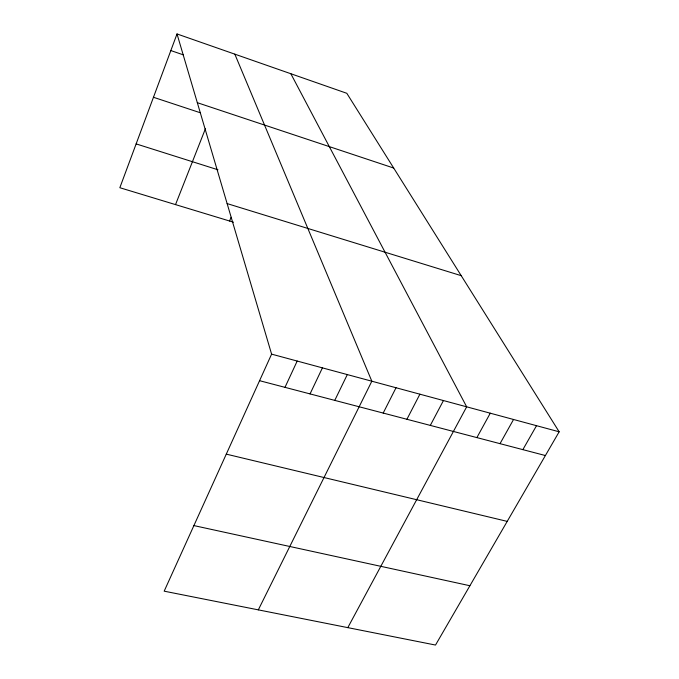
<?xml version="1.0" encoding="UTF-8"?>
<svg xmlns="http://www.w3.org/2000/svg" width="679" height="679" viewBox="0 0 679 679"><rect width="100%" height="100%" fill="white"/><g stroke="black" fill="none" stroke-linecap="round" stroke-linejoin="round"><path stroke-width="1.02" d="M177.015 33.95L271.6 354.141L164.174 591.171L435.511 645.05L559.156 431.802L346.808 93.295L177.015 33.95L119.843 187.718L233.474 222.194M175.522 204.608L205.482 128.586M229.57 221.006L231.106 217.314M284.985 387.353L297.19 361.05M310.048 393.913L322.423 367.865M334.772 400.381L347.3 374.587M258.317 609.869L371.837 381.208L234.824 54.15M383.194 413.07L396.035 387.743M406.916 419.274L419.902 394.193M430.316 425.402L443.446 400.551M347.809 627.634L466.668 406.823L290.85 73.739M476.879 437.599L490.272 413.197M500.024 443.659L513.545 419.478M522.864 449.634L536.512 425.682M193.897 525.588L469.902 585.739M226.285 454.132L507.213 521.387M259.565 380.69L545.398 455.541M271.6 354.141L559.156 431.802M227.126 203.59L461.219 275.674M136.131 143.897L217.984 169.792M153.471 97.284L200.356 112.773M197.326 102.69L393.701 168.044M170.845 50.56L183.466 54.906"/></g></svg>
